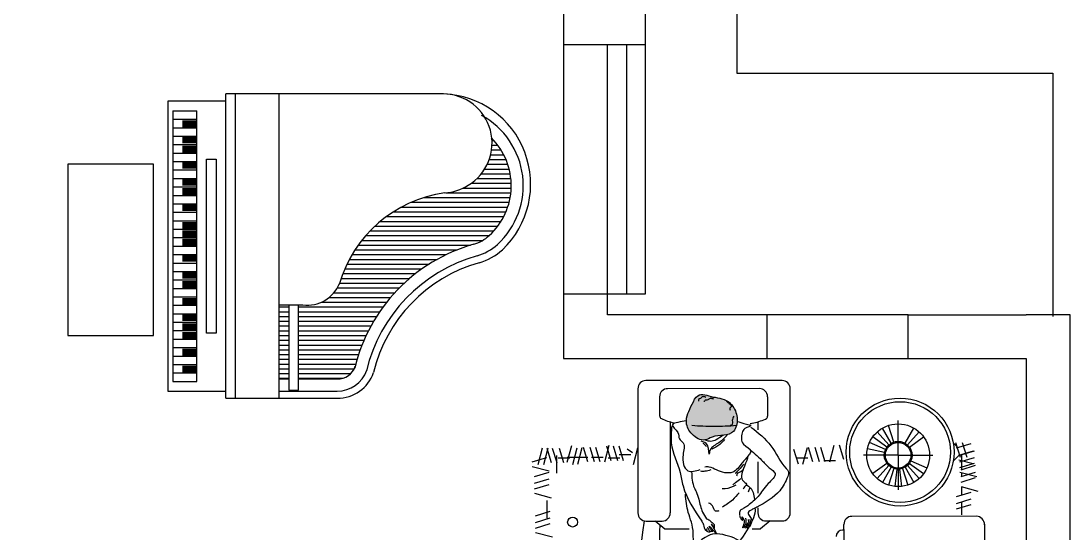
# Model space of a CAD drawing. Header units: millimetres. Extents: x -627 to 20370, y 1538 to 15679.
# Drawn here: x 2459 to 3010, y 7465 to 7734 of the extents above; entities that cross this region are included whole.
import ezdxf

# ---------------------------------------------------------------- set-up
doc = ezdxf.new("R2010")
doc.units = ezdxf.units.MM
for name, color, linetype in [('3', 3, 'Continuous'), ('8', 8, 'Continuous'), ('Hidden', 5, 'Continuous'), ('平面布置', 7, 'Continuous')]:
    doc.layers.add(name, color=color, linetype=linetype)
doc.layers.add('new', color=3, linetype='Continuous', lineweight=30)

# ---------------------------------------------------------------- blocks, each defined once
blk = doc.blocks.new('salon2')
at = {"layer": '3', "ltscale": 3}
h = blk.add_hatch(color=252, dxfattribs=at)
edge = h.paths.add_edge_path()
edge.add_spline(control_points=[(0.9728, -0.1242), (0.944, -0.1208), (0.892, -0.1118), (0.8453, -0.0451), (0.8427, 0.0148), (0.8746, 0.0867), (0.9566, 0.0684), (1.0236, 0.1135), (1.0872, 0.0773), (1.1269, 0), (1.0894, -0.0691), (1.0531, -0.1502), (1.0029, -0.1341), (0.9728, -0.1242)], knot_values=[11.171972, 11.171972, 11.171972, 11.171972, 83.935274, 146.390702, 207.043537, 236.474222, 338.687878, 374.142978, 438.985032, 497.846364, 587.349285, 634.808067, 704.959464, 704.959464, 704.959464, 704.959464], degree=3, periodic=0)
at = {"layer": '3', "color": 7}
for p, q in [((-0.4536, 0.5444), (-0.4534, 2.4188)), ((0.2852, 0.5719), (0.2852, 0.6283)), ((0.2854, 0.5761), (0.2854, 0.5454)), ((0.2854, 0.5751), (0.2919, 0.5751)), ((-0.4109, 0.5026), (0.2429, 0.5029)), ((-0.0225, 0.2509), (-0.0509, 0.3384)), ((-0.0076, 0.2541), (-0.0172, 0.3455)), ((0, 0.1817), (0, 0.3635)), ((0.0076, 0.2541), (0.0172, 0.3455)), ((0.0225, 0.2509), (0.0509, 0.3384)), ((-0.0589, 0.2245), (-0.1332, 0.2785)), ((-0.0487, 0.2358), (-0.1102, 0.3041)), ((-0.0364, 0.2448), (-0.0824, 0.3244)), ((0.0364, 0.2448), (0.0824, 0.3244)), ((0.0487, 0.2358), (0.1102, 0.3041)), ((0.0589, 0.2245), (0.1332, 0.2785)), ((-0.0665, 0.2113), (-0.1505, 0.2487)), ((0.0163, 0.2527), (0.0116, 0.2479)), ((0, 0.1817), (-0.1817, 0.1817)), ((-0.0662, 0.1702), (-0.0709, 0.1655)), ((0, 0.1817), (0, 0)), ((0, 0.1817), (0.1817, 0.1817)), ((0.0712, 0.1666), (0.1611, 0.1475)), ((1.3962, 0.1694), (1.4227, 0.15)), ((-0.0589, 0.1389), (-0.1332, 0.0849)), ((-0.0487, 0.1276), (-0.1102, 0.0593)), ((-0.0364, 0.1187), (-0.0824, 0.0391)), ((0.0225, 0.1125), (0.0509, 0.0251)), ((0.0364, 0.1187), (0.0824, 0.0391)), ((0.0487, 0.1276), (0.1102, 0.0593)), ((0.0589, 0.1389), (0.1332, 0.0849)), ((0.0665, 0.1521), (0.1505, 0.1147))]:
    blk.add_line(p, q, dxfattribs=at)
for centre, radius in [((-0.0101, 0.1651), 0.2835), ((0, 0.1817), 0.1647), ((0, 0.1817), 0.0728), ((0, 0.1817), 0.0672)]:
    blk.add_circle(centre, radius, dxfattribs=at)
for centre, radius, start, end in [((0.2919, 0.6091), 0.034, 270.0228, 0.0228), ((-0.4107, 0.5456), 0.0429, 178.4457, 269.7882), ((0.2429, 0.5454), 0.0425, 270.0228, 0.0228)]:
    blk.add_arc(centre, radius, start, end, dxfattribs=at)
at = {"layer": '3', "color": 252, "ltscale": 3}
for points, knots in [([(0.7511, 0.464, 0.6857), (0.752, 0.4783, 0.6857), (0.756, 0.5408, 0.6857), (0.8805, 0.6918, 0.6857), (0.8165, 0.6308, 0.6857), (0.9347, 0.5892, 0.6857), (0.9903, 0.5914, 0.6857), (1.0802, 0.6644, 0.6857), (1.071, 0.5598, 0.6857), (1.1059, 0.492, 0.6857), (1.1139, 0.42, 0.6857), (1.1176, 0.3872, 0.6857)], [0, 0, 0, 0, 42.167956, 184.846032, 188.510605, 261.118314, 357.582537, 412.070511, 453.838275, 554.467695, 638.871943, 638.871943, 638.871943, 638.871943]), ([(0.7647, 0.466, 0.6857), (0.7696, 0.4686, 0.6857), (0.7776, 0.4728, 0.6857), (0.7926, 0.4846, 0.6857), (0.7782, 0.5047, 0.6857), (0.7635, 0.5275, 0.6857), (0.7745, 0.5454, 0.6857), (0.7807, 0.5556, 0.6857)], [0, 0, 0, 0, 14.897426, 24.638003, 44.249327, 65.81281, 94.158391, 94.158391, 94.158391, 94.158391]), ([(0.7807, 0.5556, 0.6857), (0.782, 0.5501, 0.6857), (0.784, 0.5412, 0.6857), (0.7725, 0.5317, 0.6857), (0.7769, 0.5244, 0.6857), (0.7794, 0.5203, 0.6857)], [0, 0, 0, 0, 13.770952, 22.047872, 32.93541, 32.93541, 32.93541, 32.93541]), ([(0.7886, 0.519, 0.6857), (0.7871, 0.5246, 0.6857), (0.7834, 0.5384, 0.6857), (0.8026, 0.5479, 0.6857), (0.7931, 0.5682, 0.6857), (0.7901, 0.5518, 0.6857), (0.7851, 0.5472, 0.6857), (0.7823, 0.5446, 0.6857)], [0, 0, 0, 0, 13.81853, 34.349896, 42.048978, 50.626809, 61.603847, 61.603847, 61.603847, 61.603847]), ([(0.8332, 0.4989, 0.6857), (0.8322, 0.5034, 0.6857), (0.8303, 0.5123, 0.6857), (0.8086, 0.5314, 0.6857), (0.8272, 0.4948, 0.6857), (0.7948, 0.5314, 0.6857), (0.8268, 0.5698, 0.6857), (0.8086, 0.5579, 0.6857), (0.8017, 0.5474, 0.6857), (0.7957, 0.5304, 0.6857), (0.7993, 0.5184, 0.6857), (0.8009, 0.5132, 0.6857)], [0, 0, 0, 0, 13.622009, 27.045047, 42.301032, 59.74223, 94.71225, 98.491569, 110.440566, 128.701216, 142.844466, 142.844466, 142.844466, 142.844466]), ([(0.7997, 0.5574, 0.6857), (0.8007, 0.5617, 0.6857), (0.8028, 0.5707, 0.6857), (0.8089, 0.5572, 0.6857), (0.8055, 0.5537, 0.6857), (0.8045, 0.5526, 0.6857)], [0, 0, 0, 0, 7.980072, 16.932683, 20.710806, 20.710806, 20.710806, 20.710806]), ([(0.9831, 0.5438, 0.6857), (0.978, 0.5501, 0.6857), (0.9689, 0.5614, 0.6857), (0.9522, 0.5985, 0.6857), (0.9706, 0.5778, 0.6857), (0.9794, 0.5661, 0.6857), (0.989, 0.5583, 0.6857), (0.9943, 0.554, 0.6857)], [0, 0, 0, 0, 25.892768, 46.183307, 59.392839, 73.451861, 90.844376, 90.844376, 90.844376, 90.844376]), ([(1.0072, 0.5157, 0.6857), (1.0027, 0.5172, 0.6857), (0.9927, 0.5205, 0.6857), (0.9816, 0.5345, 0.6857), (0.9632, 0.5411, 0.6857), (0.9669, 0.5767, 0.6857), (0.9721, 0.5534, 0.6857), (0.9779, 0.5469, 0.6857), (0.9814, 0.5448, 0.6857), (0.9831, 0.5438, 0.6857)], [0, 0, 0, 0, 12.228513, 27.193094, 45.006155, 62.152179, 75.922416, 81.425571, 86.507745, 86.507745, 86.507745, 86.507745]), ([(1.001, 0.5606, 0.6857), (0.9987, 0.5684, 0.6857), (0.9943, 0.5828, 0.6857), (0.9797, 0.5811, 0.6857), (0.973, 0.5803, 0.6857)], [0, 0, 0, 0, 18.54008, 34.34859, 34.34859, 34.34859, 34.34859]), ([(0.9923, 0.5551, 0.6857), (0.9911, 0.56, 0.6857), (0.9892, 0.5671, 0.6857), (0.9837, 0.5719, 0.6857), (0.982, 0.5735, 0.6857)], [0, 0, 0, 0, 12.899473, 18.839157, 18.839157, 18.839157, 18.839157]), ([(1.0096, 0.5693, 0.6857), (1.0062, 0.5758, 0.6857), (1.0009, 0.5856, 0.6857), (0.9905, 0.5843, 0.6857), (0.987, 0.5839, 0.6857)], [0, 0, 0, 0, 16.968689, 25.728505, 25.728505, 25.728505, 25.728505]), ([(1.031, 0.528, 0.6857), (1.028, 0.5344, 0.6857), (1.0209, 0.5497, 0.6857), (1.0174, 0.5751, 0.6857), (1.0024, 0.5816, 0.6857), (0.997, 0.5839, 0.6857)], [0, 0, 0, 0, 18.740722, 44.970985, 59.745283, 59.745283, 59.745283, 59.745283]), ([(0.7896, 0.4471, 0.6857), (0.7974, 0.4525, 0.6857), (0.81, 0.4611, 0.6857), (0.8343, 0.4713, 0.6857), (0.8335, 0.4873, 0.6857), (0.8331, 0.4968, 0.6857)], [0, 0, 0, 0, 25.616728, 40.995926, 63.070156, 63.070156, 63.070156, 63.070156]), ([(1.0851, 0.2691, 0.6857), (1.0837, 0.2988, 0.6857), (1.0819, 0.3353, 0.6857), (1.0573, 0.3787, 0.6857), (1.0442, 0.4215, 0.6857), (1.0346, 0.4727, 0.6857), (1.0144, 0.5044, 0.6857), (1.0072, 0.5157, 0.6857)], [0, 0, 0, 0, 76.228588, 93.60718, 130.36676, 193.495034, 228.582316, 228.582316, 228.582316, 228.582316]), ([(1.1887, 0.0275, 0.6857), (1.1919, 0.0577, 0.6857), (1.2009, 0.1424, 0.6857), (1.1466, 0.242, 0.6857), (1.1264, 0.3898, 0.6857), (1.0716, 0.4692, 0.6857), (1.031, 0.528, 0.6857)], [0, 0, 0, 0, 78.836785, 220.670789, 284.620897, 468.343596, 468.343596, 468.343596, 468.343596]), ([(0.7734, 0.0336, 0.6857), (0.7347, 0.0642, 0.6857), (0.658, 0.125, 0.6857), (0.6205, 0.2207, 0.6857), (0.5723, 0.2673, 0.6857), (0.5859, 0.3146, 0.6857), (0.6273, 0.3891, 0.6857), (0.7057, 0.4369, 0.6857), (0.7573, 0.4623, 0.6857), (0.7647, 0.466, 0.6857)], [0, 0, 0, 0, 126.89883, 252.166699, 268.447012, 291.91585, 367.798424, 497.771558, 519.675303, 519.675303, 519.675303, 519.675303]), ([(0.7858, 0.1452, 0.6857), (0.7619, 0.1654, 0.6857), (0.7232, 0.1981, 0.6857), (0.685, 0.2447, 0.6857), (0.626, 0.2819, 0.6857), (0.698, 0.3376, 0.6857), (0.728, 0.3979, 0.6857), (0.7703, 0.4317, 0.6857), (0.7896, 0.4471, 0.6857)], [0, 0, 0, 0, 80.80909, 130.775511, 169.211303, 225.758914, 301.315819, 364.276194, 364.276194, 364.276194, 364.276194]), ([(0.8347, 0.379, 0.6857), (0.8463, 0.3923, 0.6857), (0.8724, 0.4224, 0.6857), (0.9063, 0.4436, 0.6857), (0.9252, 0.4554, 0.6857)], [0, 0, 0, 0, 46.172455, 104.424665, 104.424665, 104.424665, 104.424665]), ([(0.9413, 0.4735, 0.6857), (0.9481, 0.4754, 0.6857), (0.9668, 0.4808, 0.6857), (0.9703, 0.4449, 0.6857), (0.988, 0.4368, 0.6857), (0.9957, 0.4333, 0.6857)], [0, 0, 0, 0, 15.981012, 44.422669, 65.960047, 65.960047, 65.960047, 65.960047]), ([(0.7965, 0.3388, 0.6857), (0.79, 0.3425, 0.6857), (0.7637, 0.3575, 0.6857), (0.7583, 0.3892, 0.6857), (0.7542, 0.4132, 0.6857)], [0, 0, 0, 0, 19.085058, 77.715078, 77.715078, 77.715078, 77.715078]), ([(0.7904, 0.196, 0.6857), (0.7975, 0.214, 0.6857), (0.8126, 0.2521, 0.6857), (0.835, 0.31, 0.6857), (0.7904, 0.3338, 0.6857), (0.8044, 0.3437, 0.6857), (0.8102, 0.3515, 0.6857), (0.8133, 0.3582, 0.6857), (0.8146, 0.3609, 0.6857)], [0, 0, 0, 0, 53.059535, 113.04795, 131.800676, 139.285566, 150.580969, 158.469393, 158.469393, 158.469393, 158.469393]), ([(0.8267, 0.3046, 0.6857), (0.8359, 0.3121, 0.6857), (0.8497, 0.3233, 0.6857), (0.8642, 0.3335, 0.6857), (0.8689, 0.3368, 0.6857)], [0, 0, 0, 0, 31.413427, 46.591217, 46.591217, 46.591217, 46.591217]), ([(0.8528, 0.3388, 0.6857), (0.8711, 0.3481, 0.6857), (0.8944, 0.36, 0.6857), (0.9198, 0.3591, 0.6857), (0.9252, 0.3589, 0.6857)], [0, 0, 0, 0, 52.46729, 66.585747, 66.585747, 66.585747, 66.585747]), ([(0.8413, 0.0041, 0.6857), (0.8289, 0.009, 0.6857), (0.8101, 0.0165, 0.6857), (0.759, 0.0271, 0.6857), (0.8095, 0.0373, 0.6857), (0.8246, 0.0727, 0.6857), (0.8284, 0.1284, 0.6857), (0.7631, 0.1502, 0.6857), (0.7927, 0.192, 0.6857), (0.8221, 0.2241, 0.6857), (0.8686, 0.2885, 0.6857), (0.9426, 0.2676, 0.6857), (0.9858, 0.2418, 0.6857), (1.0071, 0.2433, 0.6857), (1.0148, 0.2438, 0.6857)], [0, 0, 0, 0, 40.880348, 61.700866, 91.143691, 114.873082, 167.923204, 214.466852, 232.950995, 283.095365, 341.741032, 417.680752, 453.135852, 472.889302, 472.889302, 472.889302, 472.889302]), ([(0.8045, 0.2262, 0.6857), (0.8085, 0.2436, 0.6857), (0.814, 0.2677, 0.6857), (0.8453, 0.2738, 0.6857), (0.8477, 0.2864, 0.6857), (0.8488, 0.2925, 0.6857)], [0, 0, 0, 0, 41.814842, 57.597678, 72.667081, 72.667081, 72.667081, 72.667081]), ([(0.8126, 0.2282, 0.6857), (0.8203, 0.2385, 0.6857), (0.8338, 0.2565, 0.6857), (0.85, 0.2719, 0.6857), (0.8568, 0.2785, 0.6857)], [0, 0, 0, 0, 33.886621, 58.836239, 58.836239, 58.836239, 58.836239]), ([(0.9847, 0.2588, 0.6857), (0.9946, 0.2621, 0.6857), (1.0118, 0.2676, 0.6857), (1.0297, 0.2667, 0.6857), (1.0373, 0.2663, 0.6857)], [0, 0, 0, 0, 27.147531, 46.900981, 46.900981, 46.900981, 46.900981]), ([(1.1131, 0.0018, 0.6857), (1.1267, 0.0034, 0.6857), (1.1495, 0.0059, 0.6857), (1.2046, 0.0215, 0.6857), (1.1489, 0.0559, 0.6857), (1.1554, 0.0958, 0.6857), (1.115, 0.1234, 0.6857), (1.1387, 0.1857, 0.6857), (1.1214, 0.2808, 0.6857), (1.0644, 0.2639, 0.6857), (1.0399, 0.2567, 0.6857)], [0, 0, 0, 0, 39.625932, 66.399645, 109.367011, 140.345835, 165.401676, 219.739472, 296.252236, 353.603905, 353.603905, 353.603905, 353.603905]), ([(0.8985, 0.077, 0.6857), (0.9143, 0.0926, 0.6857), (0.9438, 0.1219, 0.6857), (0.9892, 0.1414, 0.6857), (0.9939, 0.1936, 0.6857), (0.9931, 0.1174, 0.6857), (1.0221, 0.111, 0.6857), (1.0356, 0.108, 0.6857)], [0, 0, 0, 0, 58.393088, 109.526114, 121.740606, 162.697201, 197.973392, 197.973392, 197.973392, 197.973392]), ([(0.9123, 0.0999, 0.6857), (0.9203, 0.1087, 0.6857), (0.9392, 0.1296, 0.6857), (0.9643, 0.1427, 0.6857), (0.9787, 0.1502, 0.6857)], [0, 0, 0, 0, 31.248067, 73.627741, 73.627741, 73.627741, 73.627741]), ([(1.0268, 0.1182, 0.6857), (1.0218, 0.1216, 0.6857), (1.0145, 0.1266, 0.6857), (1.0099, 0.1341, 0.6857), (1.0085, 0.1365, 0.6857)], [0, 0, 0, 0, 15.689416, 22.930946, 22.930946, 22.930946, 22.930946]), ([(0.9861, -0.1257, 0.6857), (0.9528, -0.122, 0.6857), (0.8947, -0.1156, 0.6857), (0.8453, -0.0451, 0.6857), (0.8427, 0.0148, 0.6857), (0.8746, 0.0867, 0.6857), (0.9566, 0.0684, 0.6857), (1.0236, 0.1135, 0.6857), (1.0872, 0.0773, 0.6857), (1.1269, 0, 0.6857), (1.0894, -0.0691, 0.6857), (1.053, -0.1506, 0.6857), (1.0021, -0.1339, 0.6857), (0.9717, -0.1238, 0.6857)], [0, 0, 0, 0, 83.935274, 146.390702, 207.043537, 236.474222, 338.687878, 374.142978, 438.985032, 497.846364, 587.349285, 634.808067, 705.826625, 705.826625, 705.826625, 705.826625]), ([(0.9192, 0.077, 0.6857), (0.9311, 0.0853, 0.6857), (0.9506, 0.099, 0.6857), (0.9845, 0.1129, 0.6857), (1.0039, 0.1055, 0.6857), (1.0142, 0.1017, 0.6857)], [0, 0, 0, 0, 38.642267, 63.395223, 91.234873, 91.234873, 91.234873, 91.234873]), ([(0.8634, -0.0244, 0.6857), (0.8671, -0.0166, 0.6857), (0.874, -0.0018, 0.6857), (0.8686, 0.0191, 0.6857), (0.8778, 0.0264, 0.6857), (0.8807, 0.0261, 0.6857), (0.8818, 0.026, 0.6857)], [0, 0, 0, 0, 22.483571, 42.779574, 47.617419, 50.301561, 50.301561, 50.301561, 50.301561]), ([(0.9017, -0.1024, 0.6857), (0.8973, -0.098, 0.6857), (0.8901, -0.0908, 0.6857), (0.878, -0.0844, 0.6857), (0.874, -0.0705, 0.6857), (0.8885, -0.0666, 0.6857), (0.8841, -0.059, 0.6857), (0.8818, -0.055, 0.6857)], [0, 0, 0, 0, 16.156044, 26.634965, 36.11877, 44.709969, 54.474279, 54.474279, 54.474279, 54.474279]), ([(0.9675, -0.1131, 0.6857), (0.9755, -0.1151, 0.6857), (0.9887, -0.1185, 0.6857), (1.0016, -0.1071, 0.6857), (1.0134, -0.109, 0.6857), (1.0168, -0.1025, 0.6857), (1.0199, -0.1013, 0.6857), (1.021, -0.1009, 0.6857)], [0, 0, 0, 0, 20.1757, 33.392446, 41.555809, 47.247785, 50.24837, 50.24837, 50.24837, 50.24837]), ([(1.0103, -0.1223, 0.6857), (1.0172, -0.1253, 0.6857), (1.029, -0.1303, 0.6857), (1.0356, -0.1141, 0.6857), (1.0509, -0.1141, 0.6857), (1.0493, -0.106, 0.6857), (1.0485, -0.1024, 0.6857)], [0, 0, 0, 0, 16.326725, 27.710838, 37.931003, 45.977913, 45.977913, 45.977913, 45.977913])]:
    blk.add_open_spline(points, degree=3, knots=knots, dxfattribs=at)
for points in [[(0.982, 0.5735, 0.6857), (0.9784, 0.5744, 0.6857), (0.9748, 0.5753, 0.6857), (0.9712, 0.5762, 0.6857)], [(0.7804, 0.3569, 0.6857), (0.7831, 0.3629, 0.6857), (0.7858, 0.3689, 0.6857), (0.7884, 0.375, 0.6857)]]:
    blk.add_open_spline(points, degree=3, dxfattribs=at)
at = {"layer": '8', "color": 252}
for p, q in [((0.8083, 0.5537, 0.6857), (0.8083, 0.5537, 0.6857)), ((0.9712, 0.5808, 0.6857), (0.9712, 0.5808, 0.6857)), ((0.9712, 0.5537, 0.6857), (0.9712, 0.5537, 0.6857)), ((0.9984, 0.5673, 0.6857), (0.9984, 0.5673, 0.6857))]:
    blk.add_line(p, q, dxfattribs=at)
at = {"layer": '平面布置', "color": 252}
for p, q in [((1.9046, 0.5877), (1.8164, 0.6112)), ((1.9046, 0.5642), (1.8282, 0.5406)), ((1.9046, 0.5347), (1.8282, 0.5112)), ((1.9046, 0.4994), (1.8282, 0.4759)), ((1.8436, 0.5126, 1.3714), (1.8436, 0.4201, 1.3714)), ((-0.3066, 0.4641), (-0.3831, 0.4406)), ((-0.3342, 0.495), (-0.3342, 0.4263)), ((-0.3066, 0.4347), (-0.3831, 0.4112)), ((-0.3066, 0.3994), (-0.3831, 0.3759)), ((-0.3342, 0.391), (-0.3342, 0.3476)), ((1.9105, 0.3818), (1.8223, 0.4053)), ((-0.3302, 0.3465), (-0.4184, 0.37)), ((1.9105, 0.3583), (1.834, 0.3347)), ((-0.3243, 0.27), (-0.4125, 0.2935)), ((-0.3302, 0.323), (-0.4066, 0.2994)), ((-0.3302, 0.2935), (-0.4066, 0.27)), ((-0.3342, 0.2923), (-0.3342, 0.2727)), ((1.9105, 0.3288), (1.834, 0.3053)), ((1.9105, 0.2935), (1.834, 0.27)), ((-0.3302, 0.2583), (-0.4066, 0.2347)), ((-0.3243, 0.2465), (-0.4007, 0.223)), ((-0.3184, 0.2053), (-0.3932, 0.2253)), ((-0.3342, 0.257), (-0.3342, 0.1769)), ((0.5006, 0.2287), (0.4771, 0.1405)), ((0.5242, 0.2287), (0.5477, 0.1523)), ((1.3688, 0.1441), (1.3923, 0.2323)), ((1.6827, 0.2287), (1.6591, 0.1405)), ((1.6873, 0.1441), (1.7108, 0.2323)), ((1.7167, 0.1323), (1.7403, 0.2205)), ((1.7814, 0.1441), (1.7579, 0.2205)), ((1.8167, 0.1441), (1.7932, 0.2205)), ((1.7936, 0.2752, 1.3714), (1.7936, 0.1827, 1.3714)), ((1.8461, 0.1441), (1.8226, 0.2205)), ((1.9222, 0.2406), (1.834, 0.2641)), ((1.8401, 0.1441), (1.8637, 0.2322)), ((1.8695, 0.1441), (1.8931, 0.2322)), ((-0.3243, 0.2171), (-0.4007, 0.1935)), ((-0.3243, 0.1818), (-0.4007, 0.1582)), ((-0.3184, 0.1818), (-0.3948, 0.1582)), ((-0.3366, 0.1146), (-0.3602, 0.1911)), ((-0.3013, 0.1146), (-0.3249, 0.1911)), ((-0.2897, 0.2118), (-0.3215, 0.1801)), ((0.3105, 0.1264), (0.2869, 0.2028)), ((0.3295, 0.2107, 0.6857), (0.3902, 0.2107, 0.6857)), ((0.3594, 0.2169), (0.3359, 0.1288)), ((0.383, 0.2169), (0.4065, 0.1405)), ((0.4124, 0.2169), (0.4359, 0.1405)), ((0.4477, 0.2169), (0.4712, 0.1405)), ((0.4745, 0.1973, 0.6857), (0.5352, 0.1973, 0.6857)), ((1.405, 0.1804, 0.6857), (1.4657, 0.1804, 0.6857)), ((1.4428, 0.2111), (1.4663, 0.1346)), ((1.4623, 0.1973, 0.6857), (1.523, 0.1973, 0.6857)), ((1.4722, 0.2111), (1.4957, 0.1346)), ((1.5075, 0.2111), (1.531, 0.1346)), ((1.5415, 0.2169), (1.518, 0.1288)), ((1.5499, 0.1939, 0.6857), (1.6106, 0.1939, 0.6857)), ((1.565, 0.2169), (1.5886, 0.1405)), ((1.5944, 0.2169), (1.618, 0.1405)), ((1.6297, 0.2169), (1.6533, 0.1405)), ((1.6309, 0.1939, 0.6857), (1.6915, 0.1939, 0.6857)), ((1.6781, 0.1939, 0.6857), (1.7387, 0.1939, 0.6857)), ((1.7252, 0.1973, 0.6857), (1.7859, 0.1973, 0.6857)), ((1.9222, 0.2171), (1.8458, 0.1935)), ((-0.3066, 0.1436), (-0.3831, 0.1201))]:
    blk.add_line(p, q, dxfattribs=at)
at = {"layer": '平面布置', "color": 7}
for p, q in [((0.672, 0.5273), (0.7223, 0.5689)), ((0.7667, 0.5689), (0.7223, 0.5689)), ((1.2251, 0.5691), (1.0983, 0.569)), ((1.2762, 0.5269), (1.2251, 0.5691)), ((0.6944, 0.5273), (0.6093, 0.5273)), ((1.3245, 0.5276), (1.2394, 0.5275)), ((0.5668, 0.4847), (0.5671, -0.1683)), ((0.7369, 0.4589), (0.7369, 0.4848)), ((1.1971, 0.0064), (1.1969, 0.485)), ((1.3673, -0.168), (1.367, 0.4851)), ((0.737, 0.2162), (0.7369, 0.3814)), ((0.7371, 0.0063), (0.7371, 0.0477)), ((0.6861, -0.1258), (0.686, -0.0241)), ((1.2535, -0.1255), (1.2534, -0.0264)), ((0.6096, -0.2109), (1.3248, -0.2106)), ((0.7286, -0.1683), (1.2109, -0.1681))]:
    blk.add_line(p, q, dxfattribs=at)
at = {"layer": '平面布置', "color": 253}
blk.add_line((-0.3138, 0.1415), (-0.2895, 0.1172), dxfattribs=at)
at = {"layer": '平面布置', "color": 252}
blk.add_circle((1.71, 0.5332), 0.026, dxfattribs=at)
at = {"layer": '平面布置', "color": 253}
blk.add_circle((-0.0101, 0.1651), 0.2646, dxfattribs=at)
at = {"layer": '平面布置', "color": 252}
for centre, radius, start, end in [((-3.614, 1.2426), 5.0005, 351.7639, 13.5399), ((-6.4879, 0.9078), 7.7475, 357.33463, 1.51542)]:
    blk.add_arc(centre, radius, start, end, dxfattribs=at)
at = {"layer": '平面布置', "color": 7}
for centre, radius, start, end in [((0.6093, 0.4848), 0.0425, 90.0228, 180.0228), ((0.6944, 0.4848), 0.0425, 0.0228, 90.0228), ((1.2395, 0.485), 0.0425, 90.0228, 180.0228), ((1.3245, 0.485), 0.0425, 0.0228, 90.0228), ((0.8269, -0.3056), 0.3246, 100.5374, 113.7374), ((0.911, -0.7578), 0.7845, 99.8363, 100.5374), ((0.9676, -1.49), 1.5189, 90.0228, 94.419), ((0.9676, -1.49), 1.5189, 85.6266, 90.0228), ((1.1073, -0.3055), 0.3246, 65.1817, 77.2735), ((0.703, -0.0241), 0.017, 113.7374, 180.0228), ((1.2364, -0.0264), 0.017, 0.0228, 65.1817), ((0.7286, -0.1258), 0.0425, 180.0228, 270.0228), ((1.2109, -0.1256), 0.0425, 270.0228, 0.0228), ((0.6096, -0.1683), 0.0425, 180.0228, 270.0228), ((1.3248, -0.168), 0.0425, 270.0228, 0.0228)]:
    blk.add_arc(centre, radius, start, end, dxfattribs=at)
blk = doc.blocks.new('*X31')
at = {"color": 0}
for p, q in [((18.0697, 6.05), (18.0797, 6.05)), ((18.0698, 6.025), (18.1002, 6.025)), ((18.0627, 5.975), (18.1314, 5.975)), ((18.0675, 6), (18.1172, 6)), ((18.0313, 5.9), (18.1597, 5.9)), ((18.0449, 5.925), (18.1524, 5.925)), ((18.0553, 5.95), (18.143, 5.95)), ((17.9909, 5.85), (18.1687, 5.85)), ((18.0137, 5.875), (18.1651, 5.875)), ((17.9186, 5.8), (18.1705, 5.8)), ((17.9607, 5.825), (18.1705, 5.825)), ((17.7126, 5.75), (18.1651, 5.75)), ((17.8268, 5.775), (18.1687, 5.775)), ((17.5945, 5.7), (18.1524, 5.7)), ((17.6458, 5.725), (18.1597, 5.725)), ((17.4837, 5.625), (18.1172, 5.625)), ((17.5156, 5.65), (18.1314, 5.65)), ((17.552, 5.675), (18.143, 5.675)), ((17.4299, 5.575), (18.0797, 5.575)), ((17.4553, 5.6), (18.1002, 5.6)), ((17.3862, 5.525), (18.021, 5.525)), ((17.4069, 5.55), (18.055, 5.55)), ((17.3502, 5.475), (17.886, 5.475)), ((17.3673, 5.5), (17.9574, 5.5)), ((17.3079, 5.4), (17.7389, 5.4)), ((17.3206, 5.425), (17.7809, 5.425)), ((17.3347, 5.45), (17.829, 5.45)), ((17.2862, 5.35), (17.6679, 5.35)), ((17.2965, 5.375), (17.7016, 5.375)), ((17.2691, 5.3), (17.6091, 5.3)), ((17.2771, 5.325), (17.6372, 5.325)), ((17.2399, 5.25), (17.5594, 5.25)), ((17.2575, 5.275), (17.5833, 5.275)), ((17.1733, 5.2), (17.5168, 5.2)), ((17.2144, 5.225), (17.5373, 5.225)), ((16.9515, 5.175), (17.0023, 5.175)), ((16.9515, 5.15), (17.0023, 5.15)), ((16.9515, 5.125), (17.0023, 5.125)), ((17.0531, 5.175), (17.4977, 5.175)), ((17.0531, 5.15), (17.48, 5.15)), ((17.0531, 5.125), (17.4635, 5.125)), ((16.9515, 5.1), (17.0023, 5.1)), ((16.9515, 5.075), (17.0023, 5.075)), ((17.0531, 5.1), (17.4482, 5.1)), ((17.0531, 5.075), (17.434, 5.075)), ((16.9515, 5.05), (17.0023, 5.05)), ((16.9515, 5.025), (17.0023, 5.025)), ((17.0531, 5.05), (17.4208, 5.05)), ((17.0531, 5.025), (17.4086, 5.025)), ((16.9515, 5), (17.0023, 5)), ((16.9515, 4.975), (17.0023, 4.975)), ((17.0531, 5), (17.3974, 5)), ((17.0531, 4.975), (17.387, 4.975)), ((16.9515, 4.95), (17.0023, 4.95)), ((16.9515, 4.925), (17.0023, 4.925)), ((17.0531, 4.95), (17.3776, 4.95)), ((17.0531, 4.925), (17.3689, 4.925)), ((16.9515, 4.9), (17.0023, 4.9)), ((16.9515, 4.875), (17.0023, 4.875)), ((16.9515, 4.85), (17.0023, 4.85)), ((17.0531, 4.9), (17.3611, 4.9)), ((17.0531, 4.875), (17.3541, 4.875)), ((17.0531, 4.85), (17.3459, 4.85)), ((16.9515, 4.825), (17.0023, 4.825)), ((16.9515, 4.8), (17.0023, 4.8)), ((17.0531, 4.825), (17.3275, 4.825)), ((17.0531, 4.8), (17.2843, 4.8))]:
    blk.add_line(p, q, dxfattribs=at)
blk = doc.blocks.new('MHPLS017')
at = {"linetype": 'ByBlock'}
for p, q in [((-1.6002, -1.6), (-1.6002, 0)), ((-0.4572, 0), (-1.6002, 0)), ((-1.5494, -1.6), (-1.5494, 0)), ((-1.3208, -1.6), (-1.3208, 0)), ((-1.905, -0.038), (-1.905, -1.562)), ((-1.6002, -0.038), (-1.905, -0.038)), ((-1.8796, -0.0888), (-1.8796, -1.5112)), ((-1.8796, -0.0888), (-1.7526, -0.0888)), ((-1.7526, -1.5112), (-1.7526, -0.0888)), ((-1.8796, -0.1332), (-1.7526, -0.1332)), ((-1.8796, -0.1777), (-1.7526, -0.1777)), ((-1.8796, -0.2222), (-1.7526, -0.2222)), ((-1.8796, -0.2666), (-1.7526, -0.2666)), ((-1.8796, -0.311), (-1.7526, -0.311)), ((-1.8796, -0.3555), (-1.7526, -0.3555)), ((-1.7018, -1.2572), (-1.7018, -0.3428)), ((-1.7018, -0.3428), (-1.651, -0.3428)), ((-1.651, -0.3428), (-1.651, -1.2572)), ((-1.8796, -0.4), (-1.7526, -0.4)), ((-1.8796, -0.4444), (-1.7526, -0.4444)), ((-1.8796, -0.4889), (-1.7526, -0.4889)), ((-1.8796, -0.5333), (-1.7526, -0.5333)), ((-1.8796, -0.5777), (-1.7526, -0.5777)), ((-1.8796, -0.6222), (-1.7526, -0.6222)), ((-1.8796, -0.6667), (-1.7526, -0.6667)), ((-1.8796, -0.7111), (-1.7526, -0.7111)), ((-1.8796, -0.7555), (-1.7526, -0.7555)), ((-1.8796, -0.8), (-1.7526, -0.8)), ((-1.8796, -0.8445), (-1.7526, -0.8445)), ((-1.8796, -0.8889), (-1.7526, -0.8889)), ((-1.8796, -0.9334), (-1.7526, -0.9334)), ((-1.8796, -0.9778), (-1.7526, -0.9778)), ((-1.8796, -1.0223), (-1.7526, -1.0223)), ((-1.8796, -1.0667), (-1.7526, -1.0667)), ((-1.8796, -1.1112), (-1.7526, -1.1112)), ((-1.8796, -1.1556), (-1.7526, -1.1556)), ((-1.3208, -1.1088), (-1.1957, -1.1088)), ((-1.27, -1.1088), (-1.27, -1.5566)), ((-1.2192, -1.5566), (-1.2192, -1.1088)), ((-1.8796, -1.2), (-1.7526, -1.2)), ((-1.8796, -1.2445), (-1.7526, -1.2445)), ((-1.651, -1.2572), (-1.7018, -1.2572)), ((-1.8796, -1.289), (-1.7526, -1.289)), ((-1.8796, -1.3334), (-1.7526, -1.3334)), ((-1.8796, -1.3778), (-1.7526, -1.3778)), ((-1.8796, -1.4223), (-1.7526, -1.4223)), ((-1.8796, -1.4668), (-1.7526, -1.4668)), ((-1.8796, -1.5112), (-1.7526, -1.5112)), ((-1.3208, -1.4984), (-1.27, -1.4984)), ((-1.2192, -1.4984), (-1.016, -1.4984)), ((-1.905, -1.562), (-1.6002, -1.562)), ((-1.3208, -1.5619), (-1.016, -1.5619)), ((-1.27, -1.5566), (-1.2192, -1.5566)), ((-1.6002, -1.6), (-1.016, -1.6))]:
    blk.add_line(p, q, dxfattribs=at)
at = {"linetype": 'ByBlock', "const_width": 0.0381}
for points in [[(-1.7526, -0.1586), (-1.8288, -0.1586)], [(-1.7526, -0.2412), (-1.8288, -0.2412)], [(-1.7526, -0.292), (-1.8288, -0.292)], [(-1.7526, -0.3746), (-1.8288, -0.3746)], [(-1.7526, -0.4635), (-1.8288, -0.4635)], [(-1.7526, -0.5143), (-1.8288, -0.5143)], [(-1.7526, -0.5968), (-1.8288, -0.5968)], [(-1.7526, -0.6921), (-1.8288, -0.6921)], [(-1.7526, -0.7365), (-1.8288, -0.7365)], [(-1.7526, -0.7809), (-1.8288, -0.7809)], [(-1.7526, -0.8635), (-1.8288, -0.8635)], [(-1.7526, -0.9524), (-1.8288, -0.9524)], [(-1.7526, -1.0032), (-1.8288, -1.0032)], [(-1.7526, -1.0921), (-1.8288, -1.0921)], [(-1.7526, -1.1746), (-1.8288, -1.1746)], [(-1.7526, -1.2254), (-1.8288, -1.2254)], [(-1.7526, -1.2699), (-1.8288, -1.2699)], [(-1.7526, -1.3588), (-1.8288, -1.3588)], [(-1.7526, -1.4477), (-1.8288, -1.4477)]]:
    blk.add_lwpolyline(points, dxfattribs=at)
at = {"linetype": 'ByBlock'}
blk.add_lwpolyline([(-2.4312, -0.3698), (-2.4312, -1.2698), (-1.9812, -1.2698), (-1.9812, -0.3698)], close=True, dxfattribs=at)
for centre, radius, start, end in [((-0.4609, -0.2586), 0.2587, 300.9592, 89.1885), ((-0.4741, -0.4743), 0.4746, 313.3807, 87.9548), ((-0.4572, -0.4824), 0.4191, 312.5316, 61.5523), ((-0.4572, -0.4824), 0.3556, 312.5316, 44.8927), ((-0.466, -0.2634), 0.2573, 273.4932, 302.4852), ((-0.3572, -1.188), 0.6742, 97.9386, 163.9185), ((-0.3542, -0.5947), 0.2032, 285.9055, 312.5316), ((-0.0566, -1.6479), 0.8912, 105.7282, 166.569), ((-0.3542, -0.5947), 0.2667, 285.9055, 312.5316), ((-0.3542, -0.5947), 0.3048, 285.9055, 312.5316), ((-0.0566, -1.6479), 0.8277, 105.7282, 166.569), ((-0.0566, -1.6479), 0.7896, 105.7282, 166.569), ((-1.1722, -0.928), 0.1823, 262.6192, 337.8929), ((-1.0141, -1.3998), 0.0986, 269.4495, 341.1598), ((-1.0141, -1.3998), 0.2002, 269.4495, 341.1598), ((-1.0141, -1.3998), 0.1621, 269.4495, 341.1598)]:
    blk.add_arc(centre, radius, start, end, dxfattribs=at)
blk.add_blockref('*X31', (-18.2723, -6.2949))

msp = doc.modelspace()

# ---------------------------------------------------------------- linework, layer by layer
msp.add_line((2986.57, 7556.86), (2986.57, 7203.86))
for points in [[(2458.57, 7753.86), (2743.57, 7753.86), (2743.57, 7721.86), (2786.57, 7721.86), (2786.57, 7753.86)], [(2743.57, 7721.86), (2743.57, 7590.86), (2786.57, 7590.86), (2786.57, 7721.86)], [(2776.57, 7721.86), (2776.57, 7590.86)], [(2743.57, 7590.86), (2743.57, 7556.86), (2850.57, 7556.86), (2850.57, 7576.86)], [(2766.57, 7579.86), (2766.57, 7590.86)], [(2850.57, 7579.86), (2766.57, 7579.86)], [(2850.57, 7556.86), (2850.57, 7579.86)], [(2924.57, 7556.86), (2924.57, 7579.86), (2986.57, 7579.86)], [(2986.57, 7180.86), (2986.57, 7180.86), (3009.57, 7180.86), (3009.57, 7579.86), (2986.57, 7579.86)], [(2924.57, 7556.86), (2986.57, 7556.86)]]:
    msp.add_lwpolyline(points)
at = {"layer": 'Hidden'}
msp.add_lwpolyline([(2834.6, 7776.86), (2834.6, 7706.86), (3000.6, 7706.86), (3000.6, 7578.86)], dxfattribs=at)
at = {"layer": 'new'}
for points in [[(2766.57, 7590.86), (2766.57, 7721.86)], [(2924.57, 7579.86), (2850.57, 7579.86)], [(2850.57, 7556.86), (2924.57, 7556.86)]]:
    msp.add_lwpolyline(points, dxfattribs=at)

# ---------------------------------------------------------------- block references
at = {"xscale": 100, "yscale": 100, "zscale": 100}
msp.add_blockref('MHPLS017', (2726.22, 7695.93), dxfattribs=at)
at = {"xscale": 100, "yscale": 100, "zscale": 100, "rotation": 180}
msp.add_blockref('salon2', (2919.31, 7524.18), dxfattribs=at)

doc.saveas('drawing.dxf')
